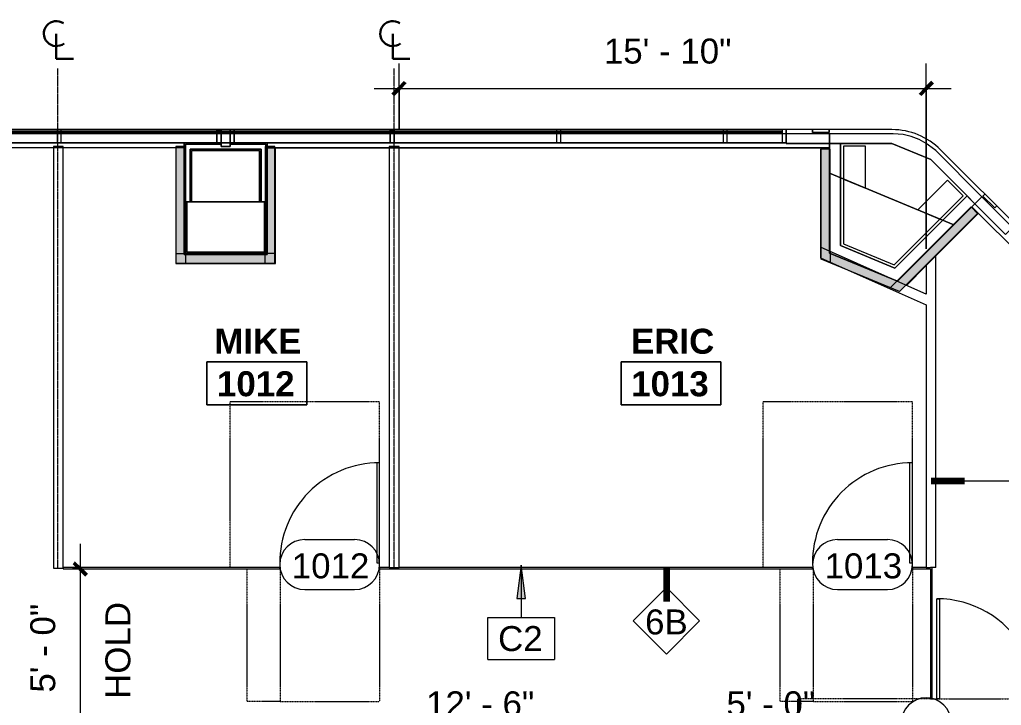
# Model space of a CAD drawing. Header units: inches. Extents: x 4757 to 6810, y 9919 to 10986.
# Drawn here: x 6186.2 to 6540, y 10738.9 to 10985.9 of the extents above; entities that cross this region are included whole.
import ezdxf

# ---------------------------------------------------------------- set-up
doc = ezdxf.new("R2010")
doc.units = ezdxf.units.IN
doc.header["$MEASUREMENT"] = 0
doc.linetypes.add('Center 1_4_', pattern=[0.53125, 0.25, -0.09375, 0.09375, -0.09375])
doc.linetypes.add('Dash 1_32_', pattern=[0.0625, 0.03125, -0.03125])
for name, color, linetype, lineweight in [('A-ANNO-DIMS', 211, 'Continuous', 9), ('A-ANNO-DIMS-96', 211, 'Continuous', 9), ('A-ANNO-KEYN', 231, 'Continuous', 9), ('A-ANNO-NOTE', 7, 'Continuous', 9), ('A-AREA-IDEN', 2, 'Continuous', 9), ('A-DETL-CNTR', 5, 'Center 1_4_', 9), ('A-DOOR', 31, 'Continuous', 13), ('A-DOOR-IDEN', 31, 'Continuous', 9), ('A-GENM', 13, 'Dash 1_32_', 9), ('A-WALL', 113, 'Continuous', 13), ('A-WALL-IDEN', 211, 'Continuous', 9), ('A-WALL-PATT', 111, 'Continuous', 13), ('Bb-cor', 7, 'Continuous', 9), ('Bb-mullion', 7, 'Continuous', 9), ('I-WALL', 2, 'Continuous', 9), ('Propidex Polylines', 7, 'Continuous', 9), ('Rosslyn Plaza North_1777 North Kent St _W632_-09_dwg', 8, 'Continuous', 9)]:
    doc.layers.add(name, color=color, linetype=linetype, lineweight=lineweight)
doc.styles.add('Arial_3', font='arial.ttf', dxfattribs={"height": 9})
doc.styles.add('Swis721 Lt BT', font='swissl.ttf', dxfattribs={"height": 9})
doc.styles.add('Swis721 Lt BT_B', font='', dxfattribs={"height": 9})
doc.styles.get('Swis721 Lt BT_B').set_extended_font_data('Swis721 Lt BT', bold=True)
doc.dimstyles.new('OTJ_-_3_32__Linear__1_2__Tolerance', dxfattribs={"dimscale": 12, "dimtxt": 9.497835, "dimasz": 0.375, "dimexe": 0.75, "dimexo": 0.5, "dimgap": 0.5, "dimtad": 1, "dimdec": 1, "dimrnd": 0.5, "dimzin": 3, "dimdsep": 46, "dimlunit": 4, "dimtxsty": 'Swis721 Lt BT', "dimblk1": 'OBLIQUE', "dimblk2": 'OBLIQUE', "dimsah": 1, "dimcen": 0.09, "dimdle": 0.75, "dimazin": 0, "dimtfac": 1, "dimtdec": 4, "dimtix": 1, "dimtmove": 0, "dimatfit": 3, "dimfxl": 1, "dimtvp": 1, "dimfrac": 2, "dimtolj": 1, "dimtzin": 0, "dimarcsym": 2})

# ---------------------------------------------------------------- blocks, each defined once
blk = doc.blocks.new('Door - Glass Single - Patch - Short Handle-7125741-Level XX  CONSTRUCTION')
at = {"layer": 'A-DOOR', "lineweight": 20}
for p, q in [((17, 38), (17, 2)), ((18, 38), (17, 38)), ((18, 2), (18, 38)), ((17, 2), (18, 2))]:
    blk.add_line(p, q, dxfattribs=at)
at = {"layer": 'A-DOOR', "lineweight": 9}
blk.add_arc((18, 2), 36, 90, 180.5, dxfattribs=at)
at = {"layer": 'A-GENM'}
for p, q in [((-35.81, 60.06), (18, 60.06)), ((-35.81, 0.25), (-35.81, 60.06)), ((18, 0.25), (18, 60.06)), ((17.97, 0.25), (18, 0.25)), ((-29.81, -0.25), (-29.81, -48.06)), ((-17.81, -0.25), (-17.81, -48.06)), ((17.97, -0.25), (18, -0.25)), ((18, -0.25), (18, -48.06)), ((-17.81, -48.06), (-29.81, -48.06)), ((-17.81, -48.06), (18, -48.06))]:
    blk.add_line(p, q, dxfattribs=at)
blk = doc.blocks.new('Door - Glass Single - Patch - Short Handle-8369361-Level XX  CONSTRUCTION')
at = {"layer": 'A-DOOR', "lineweight": 20}
for p, q in [((18, -3), (18, -2)), ((18, -2), (54, -2)), ((54, -3), (18, -3)), ((54, -2), (54, -3))]:
    blk.add_line(p, q, dxfattribs=at)
at = {"layer": 'A-DOOR', "lineweight": 9}
blk.add_arc((18, -2), 36, 179.5, 0, dxfattribs=at)
at = {"layer": 'A-GENM'}
for p, q in [((-17.81, 48.06), (-29.81, 48.06)), ((-29.81, 29.32), (-29.81, 48.06)), ((-17.81, 48.06), (18, 48.06)), ((-17.81, 0.25), (-17.81, 48.06)), ((18, 0.25), (18, 48.06)), ((17.97, 0.25), (18, 0.25)), ((-35.81, -0.68), (-35.81, -60.06)), ((17.97, -0.25), (18, -0.25)), ((18, -0.25), (18, -60.06)), ((-35.81, -60.06), (18, -60.06))]:
    blk.add_line(p, q, dxfattribs=at)
blk = doc.blocks.new('Rosslyn Plaza North_1777 North Kent St _W632_-09_dwg-6954577-Level XX  CONSTRUCTION')
at = {"layer": 'Bb-cor'}
for p, q in [((6500.55, 10946.29), (5060.28, 10946.29)), ((6460.94, 10945.54), (5099.9, 10945.54)), ((6460.94, 10944.79), (5099.9, 10944.79)), ((6491.05, 10940.29), (6483.05, 10940.29)), ((6758.16, 10698.92), (6518.07, 10939.03)), ((6526.2, 10922.42), (6520.55, 10928.07)), ((6529.38, 10918.52), (6737.66, 10710.23))]:
    blk.add_line(p, q, dxfattribs=at)
at = {"layer": 'Bb-cor', "flags": 128}
for points in [[(6460.94, 10945.79), (5099.9, 10945.79), (5099.9, 10945.54), (5099.9, 10945.79)], [(6460.94, 10945.04), (5099.9, 10945.04), (5099.9, 10944.79), (5099.9, 10945.04)], [(6035.42, 10941.54), (6245.43, 10941.54), (6245.43, 10939.79), (6035.42, 10939.79), (6035.42, 10941.54), (6245.43, 10941.54), (6245.43, 10939.79), (6035.42, 10939.79)], [(6242.42, 10939.53), (6242.42, 10898.03), (6278.42, 10898.03), (6278.42, 10939.53)], [(6245.42, 10941.55), (6275.42, 10941.55), (6275.42, 10920.3), (6245.42, 10920.3), (6245.42, 10941.55)], [(6541.49, 10908.55), (6514.54, 10935.5), (6500.55, 10941.29), (6462.44, 10941.29), (6500.55, 10941.29), (6514.54, 10935.5), (6541.49, 10908.55), (6545.02, 10912.08)], [(6531.6, 10916.29), (6503.27, 10887.96), (6475.06, 10899.57), (6475.06, 10939.79)]]:
    blk.add_lwpolyline(points, dxfattribs=at)
for points in [[(6022.04, 10941.54), (6023.54, 10941.54), (6023.54, 10946.29), (6023.54, 10941.54), (6257.3, 10941.54), (6257.3, 10946.29), (6257.3, 10941.54), (6023.54, 10941.54), (6023.54, 10946.29), (6022.04, 10946.29), (6022.04, 10940.17), (6018.79, 10940.17), (6018.79, 10946.29), (6018.79, 10940.17), (6022.04, 10940.17), (6022.04, 10946.29)], [(6262.04, 10941.54), (6275.42, 10941.54), (6275.42, 10901.29), (6245.42, 10901.29), (6245.42, 10941.54), (6258.79, 10941.54), (6257.29, 10941.54), (6257.29, 10946.29), (6258.79, 10946.29), (6258.79, 10940.17), (6262.04, 10940.17), (6262.04, 10946.29), (6262.04, 10940.17), (6258.79, 10940.17), (6258.79, 10946.29), (6258.79, 10941.54), (6258.79, 10941.04), (6245.92, 10941.04), (6245.92, 10901.79), (6274.92, 10901.79), (6274.92, 10941.04), (6262.04, 10941.04), (6274.92, 10941.04), (6274.92, 10901.79), (6245.92, 10901.79), (6245.92, 10941.04), (6258.79, 10941.04), (6258.79, 10941.54), (6245.42, 10941.54), (6245.42, 10901.29), (6275.42, 10901.29), (6275.42, 10941.54), (6262.04, 10941.54), (6262.04, 10941.04)], [(6257.3, 10945.54), (6257.3, 10945.79)], [(6257.3, 10944.79), (6257.3, 10945.04)], [(6263.54, 10946.29), (6262.04, 10946.29), (6262.04, 10941.54), (6263.54, 10941.54)], [(6263.54, 10941.54), (6263.54, 10946.29)], [(6263.54, 10945.54), (6263.54, 10945.79)], [(6263.54, 10944.79), (6263.54, 10945.04)], [(6462.44, 10946.29), (6462.44, 10941.29), (6478.05, 10941.29), (6478.05, 10939.79), (6275.41, 10939.79), (6275.41, 10941.54), (6462.44, 10941.54), (6275.41, 10941.54), (6275.41, 10939.79), (6478.05, 10939.79), (6478.05, 10941.29), (6462.44, 10941.29)], [(6471.94, 10946.29), (6471.94, 10945.29), (6477.94, 10945.29), (6477.94, 10946.29), (6477.94, 10945.29), (6471.94, 10945.29)], [(6501.61, 10896.4), (6527.62, 10922.42), (6530.45, 10919.59), (6502.54, 10891.69), (6478.05, 10901.83), (6478.05, 10941.29), (6482.05, 10941.29), (6482.05, 10904.5), (6501.61, 10896.4), (6482.05, 10904.5), (6482.05, 10941.29), (6478.05, 10941.29), (6478.05, 10901.83), (6502.54, 10891.69), (6530.45, 10919.59), (6527.62, 10922.42)], [(6483.05, 10928.48), (6491.05, 10925.16), (6491.05, 10940.29), (6483.05, 10940.29)], [(6248.17, 10938.79), (6248.17, 10920.29), (6247.67, 10920.29), (6247.67, 10939.29), (6273.17, 10939.29), (6273.17, 10920.29), (6273.17, 10939.29), (6247.67, 10939.29), (6247.67, 10920.29), (6248.17, 10920.29)], [(6273.17, 10920.29), (6272.67, 10920.29), (6272.67, 10938.79), (6248.17, 10938.79), (6272.67, 10938.79), (6272.67, 10920.29)], [(6501.37, 10897.58), (6517.83, 10914.04), (6483.05, 10928.44), (6483.05, 10905.17)], [(6509.83, 10917.36), (6517.83, 10914.04), (6526.2, 10922.42), (6520.55, 10928.07)], [(6534.06, 10923.04), (6533.36, 10922.34), (6537.6, 10918.09), (6538.31, 10918.8), (6537.6, 10918.09), (6533.36, 10922.34)], [(6274.42, 10902.29), (6274.42, 10920.29), (6246.42, 10920.29), (6246.42, 10902.29)], [(6246.42, 10920.29), (6246.42, 10902.29), (6274.42, 10902.29), (6274.42, 10920.29)]]:
    blk.add_lwpolyline(points, close=True, dxfattribs=at)
at = {"layer": 'Bb-cor'}
blk.add_arc((6500.55, 10921.52), 24.77, 45.001, 90.001, dxfattribs=at)
blk.add_arc((6500.55, 10921.52), 24.77, 45.001, 90.001, dxfattribs=at)
at = {"layer": 'Bb-mullion', "flags": 128}
for points in [[(6201.17, 10941.54), (6201.17, 10946.29), (6199.67, 10946.29), (6199.67, 10941.54), (6201.17, 10941.54), (6201.17, 10946.29), (6199.67, 10946.29), (6199.67, 10941.54)], [(6257.29, 10946.29), (6257.29, 10941.54), (6258.79, 10941.54), (6258.79, 10946.29)], [(6263.54, 10941.54), (6263.54, 10946.29), (6262.04, 10946.29), (6262.04, 10941.54)], [(6321.16, 10941.54), (6319.66, 10941.54), (6319.66, 10946.29), (6321.16, 10946.29), (6321.16, 10941.54), (6321.16, 10946.29), (6319.66, 10946.29), (6319.66, 10941.54)], [(6381.17, 10941.54), (6381.17, 10946.29), (6379.67, 10946.29), (6379.67, 10941.54), (6381.17, 10941.54), (6381.17, 10946.29), (6379.67, 10946.29), (6379.67, 10941.54)], [(6441.17, 10941.54), (6441.17, 10946.29), (6439.67, 10946.29), (6439.67, 10941.54), (6441.17, 10941.54), (6441.17, 10946.29), (6439.67, 10946.29), (6439.67, 10941.54)], [(6460.94, 10946.29), (6460.94, 10941.54), (6462.44, 10941.54), (6462.44, 10946.29)]]:
    blk.add_lwpolyline(points, close=True, dxfattribs=at)
at = {"layer": 'Propidex Polylines', "flags": 128}
blk.add_lwpolyline([(6731.03, 9918.54), (6741.23, 9928.74), (6731.13, 9938.84), (6749.74, 9983.65), (6763.98, 9983.65), (6763.98, 10658.89), (6749.65, 10658.89), (6731.13, 10703.71), (6741.25, 10713.83), (6532.97, 10922.11), (6522.83, 10911.97), (6478.05, 10930.56), (6478.05, 10944.79), (5082.78, 10944.79), (5082.78, 10930.51), (5037.97, 10912), (5027.88, 10922.09), (4757.33, 10651.54)], dxfattribs=at)
for points in [[(6478.05, 10944.8), (6478.05, 10944.79), (6478.05, 10930.56), (6522.83, 10911.97), (6532.97, 10922.11), (6516.35, 10938.74), (6513.78, 10940.71), (6512.94, 10941.26), (6511.21, 10942.27), (6510.3, 10942.69), (6507.51, 10943.77), (6504.6, 10944.51), (6501.02, 10944.8)], [(6275.42, 10941.54), (6245.42, 10941.54), (6245.42, 10920.3), (6275.42, 10920.3)]]:
    blk.add_lwpolyline(points, close=True, dxfattribs=at)
blk = doc.blocks.new('Room Tag - Room Name and Number-3379422-Level XX  CONSTRUCTION')
at = {"layer": 'A-AREA-IDEN'}
for p, q in [((-0.1881, -0.1636), (-0.1881, -0.0018)), ((-0.1881, -0.0018), (0.1869, -0.0018)), ((0.1869, -0.0018), (-0.1881, -0.0018)), ((-0.1881, -0.0018), (-0.1881, -0.1636)), ((0.1869, -0.0018), (0.1869, -0.1636)), ((0.1869, -0.1636), (0.1869, -0.0018)), ((0.1869, -0.1636), (-0.1881, -0.1636)), ((-0.1881, -0.1636), (0.1869, -0.1636))]:
    blk.add_line(p, q, dxfattribs=at)
blk = doc.blocks.new('Door Tag - Door Tag-41184-Level XX  CONSTRUCTION')
at = {"layer": 'A-DOOR-IDEN'}
for p, q in [((-0.09375, 0.09375), (0.09375, 0.09375)), ((-0.09375, -0.09375), (0.09375, -0.09375))]:
    blk.add_line(p, q, dxfattribs=at)
for centre, start, end in [((-0.09375, 0), 90, 270), ((0.09375, 0), 270, 90)]:
    blk.add_arc(centre, 0.09375, start, end, dxfattribs=at)
blk = doc.blocks.new('DIMBLOCK1-Level XX  CONSTRUCTION')
at = {"layer": 'A-ANNO-DIMS-96'}
for p, q in [((6322.91, 10946.17), (6322.91, 10970.08)), ((6512.92, 10903.36), (6512.92, 10970.08)), ((6313.91, 10961.08), (6521.92, 10961.08)), ((6322.91, 10961.08), (6322.91, 10946.17)), ((6512.92, 10961.08), (6512.92, 10903.36))]:
    blk.add_line(p, q, dxfattribs=at)
at = {"layer": 'A-ANNO-DIMS-96', "lineweight": 50}
for p, q in [((6322.91, 10961.08), (6320.66, 10958.83)), ((6322.91, 10961.08), (6325.16, 10963.33)), ((6512.92, 10961.08), (6510.67, 10958.83)), ((6512.92, 10961.08), (6515.17, 10963.33))]:
    blk.add_line(p, q, dxfattribs=at)
at = {"layer": 'A-ANNO-DIMS-96', "color": 0, "insert": (6396.73, 10979.09), "char_height": 9, "width": 50.836, "attachment_point": 1, "line_spacing_factor": 1.005062, "style": 'Swis721 Lt BT'}
blk.add_mtext('15\' - 10"', dxfattribs=at)
blk = doc.blocks.new('_Oblique')
at = {"color": 0, "linetype": 'ByBlock', "lineweight": -2}
blk.add_line((-0.5, -0.5), (0.5, 0.5), dxfattribs=at)
blk = doc.blocks.new('DIMBLOCK3-Level XX  CONSTRUCTION')
at = {"layer": 'A-ANNO-DIMS-96'}
for p, q in [((6275.42, 10672.79), (6275.42, 10734.93)), ((6425.61, 10633.99), (6425.61, 10734.93)), ((6266.42, 10725.93), (6434.61, 10725.93)), ((6275.42, 10725.93), (6275.42, 10672.79)), ((6425.61, 10725.93), (6425.61, 10633.99))]:
    blk.add_line(p, q, dxfattribs=at)
at = {"layer": 'A-ANNO-DIMS-96', "lineweight": 50}
for p, q in [((6275.42, 10725.93), (6277.67, 10728.18)), ((6425.61, 10725.93), (6427.86, 10728.18)), ((6275.42, 10725.93), (6273.17, 10723.68)), ((6425.61, 10725.93), (6423.36, 10723.68))]:
    blk.add_line(p, q, dxfattribs=at)
at = {"layer": 'A-ANNO-DIMS-96', "color": 0, "insert": (6332.65, 10743.94), "char_height": 9, "width": 42.8759, "attachment_point": 1, "line_spacing_factor": 1.005062, "style": 'Swis721 Lt BT'}
blk.add_mtext('12\' - 6"', dxfattribs=at)
blk = doc.blocks.new('DIMBLOCK7-Level XX  CONSTRUCTION')
at = {"layer": 'A-ANNO-DIMS-96'}
for p, q in [((6425.48, 10625.22), (6425.48, 10734.93)), ((6485.42, 10702.29), (6485.42, 10734.93)), ((6416.48, 10725.93), (6494.42, 10725.93)), ((6425.48, 10725.93), (6425.48, 10625.22)), ((6485.42, 10725.93), (6485.42, 10702.29))]:
    blk.add_line(p, q, dxfattribs=at)
at = {"layer": 'A-ANNO-DIMS-96', "lineweight": 50}
for p, q in [((6425.48, 10725.93), (6427.73, 10728.18)), ((6485.42, 10725.93), (6487.67, 10728.18)), ((6425.48, 10725.93), (6423.23, 10723.68)), ((6485.42, 10725.93), (6483.17, 10723.68))]:
    blk.add_line(p, q, dxfattribs=at)
at = {"layer": 'A-ANNO-DIMS-96', "color": 0, "char_height": 9, "attachment_point": 1, "line_spacing_factor": 1.005062, "style": 'Swis721 Lt BT'}
for s, insert, width in [('5\' - 0"', (6440.9, 10743.94), 34.9159), ('HOLD', (6438.64, 10716.87), 40.3432)]:
    blk.add_mtext(s, dxfattribs=dict(at, insert=insert, width=width))
blk = doc.blocks.new('DIMBLOCK11-Level XX  CONSTRUCTION')
at = {"layer": 'A-ANNO-DIMS-96'}
for p, q in [((6208.02, 10797.04), (6208.02, 10718.99)), ((6205.2, 10788.04), (6217.02, 10788.04)), ((6208.02, 10788.04), (6205.2, 10788.04)), ((6205.2, 10727.99), (6217.02, 10727.99)), ((6208.02, 10727.99), (6205.2, 10727.99))]:
    blk.add_line(p, q, dxfattribs=at)
at = {"layer": 'A-ANNO-DIMS-96', "lineweight": 50}
for p, q in [((6208.02, 10788.04), (6205.77, 10790.29)), ((6208.02, 10788.04), (6210.27, 10785.79)), ((6208.02, 10727.99), (6205.77, 10730.24)), ((6208.02, 10727.99), (6210.27, 10725.74))]:
    blk.add_line(p, q, dxfattribs=at)
at = {"layer": 'A-ANNO-DIMS-96', "color": 0, "char_height": 9, "attachment_point": 1, "rotation": 90, "line_spacing_factor": 1.005062, "style": 'Swis721 Lt BT'}
for s, insert, width in [('5\' - 0"', (6190.01, 10743.47), 34.9159), ('HOLD', (6217.08, 10741.2), 40.3432)]:
    blk.add_mtext(s, dxfattribs=dict(at, insert=insert, width=width))
blk = doc.blocks.new('Centerline - Centerline-43150-Level XX  CONSTRUCTION')
at = {"layer": 'A-ANNO-NOTE', "lineweight": 30}
for p, q in [((0, 0.0259), (0, -0.0678)), ((0, -0.0678), (0.0642, -0.0678))]:
    blk.add_line(p, q, dxfattribs=at)
blk.add_arc((0, 0.0273), 0.0469, 55.7755, 308.0372, dxfattribs=at)
blk = doc.blocks.new('Keynote Tag - Keynote Number - Boxed-135510-Level XX  CONSTRUCTION')
at = {"layer": 'A-ANNO-KEYN'}
for p, q in [((-0.125, -0.0792), (-0.125, 0.0781)), ((-0.125, 0.0781), (0.125, 0.0781)), ((0.125, 0.0781), (0.125, -0.0792)), ((-0.125, -0.0792), (0.125, -0.0792))]:
    blk.add_line(p, q, dxfattribs=at)
blk = doc.blocks.new('Wall Tag - 1_4_-62626-Level XX  CONSTRUCTION')
at = {"layer": 'A-WALL-IDEN'}
for p, q in [((-0.125, 0), (0, 0.125)), ((0, 0.125), (0.125, 0)), ((-0.125, 0), (0, -0.125)), ((0, -0.125), (0.125, 0))]:
    blk.add_line(p, q, dxfattribs=at)

msp = doc.modelspace()

# ---------------------------------------------------------------- hatches: boundary and pattern name
at = {"layer": 'A-ANNO-KEYN'}
msp.add_hatch(color=256, dxfattribs=at).paths.add_polyline_path([(6366.89, 10789.44), (6365.31, 10777.44), (6368.47, 10777.44)], flags=0)
at = {"layer": 'A-WALL-PATT', "lineweight": 9}
for points in [[(6245.92, 10898.17), (6245.92, 10940.17), (6242.42, 10940.17), (6242.42, 10898.17)], [(6278.17, 10901.67), (6278.17, 10940.17), (6274.67, 10940.17), (6274.67, 10901.67)], [(6478.31, 10902.41), (6478.31, 10939.28), (6474.81, 10939.28), (6474.81, 10903.97)], [(6503.1, 10887.54), (6531.53, 10915.97), (6529.05, 10918.44), (6499.68, 10889.07)], [(6278.17, 10898.17), (6278.17, 10901.67), (6245.92, 10901.67), (6245.92, 10898.17), (6274.67, 10898.17)], [(6499.68, 10889.07), (6502.33, 10891.72), (6474.81, 10903.97), (6474.81, 10900.14), (6478.31, 10898.58)]]:
    msp.add_hatch(color=7, dxfattribs=at).paths.add_polyline_path(points, flags=0)

# ---------------------------------------------------------------- linework, layer by layer
at = {"layer": 'A-ANNO-KEYN'}
for p, q in [((6366.89, 10789.44), (6365.31, 10777.44)), ((6368.47, 10777.44), (6366.89, 10789.44)), ((6366.89, 10789.44), (6366.89, 10770.49)), ((6365.31, 10777.44), (6368.47, 10777.44))]:
    msp.add_line(p, q, dxfattribs=at)
at = {"layer": 'A-DETL-CNTR'}
for p, q in [((6199.91, 10788.29), (6199.91, 10968.29)), ((6321.16, 10788.29), (6321.16, 10968.29))]:
    msp.add_line(p, q, dxfattribs=at)
at = {"layer": 'A-WALL'}
for p, q in [((6242.42, 10940.17), (6242.42, 10901.67)), ((6245.92, 10901.67), (6245.92, 10940.17)), ((6529.05, 10918.44), (6499.68, 10889.07)), ((6516.42, 10900.86), (6531.53, 10915.97)), ((6502.33, 10891.72), (6474.81, 10903.97)), ((6245.92, 10898.17), (6274.67, 10898.17)), ((6478.31, 10898.58), (6499.68, 10889.07)), ((6505.75, 10890.19), (6512.92, 10897.36)), ((6201.91, 10788.54), (6201.91, 10788.29)), ((6319.41, 10788.54), (6322.91, 10788.54)), ((6512.92, 10788.54), (6514.49, 10788.54))]:
    msp.add_line(p, q, dxfattribs=at)
at = {"layer": 'A-WALL', "color": 55}
for p, q in [((6274.67, 10940.17), (6274.67, 10901.67)), ((6278.17, 10901.67), (6278.17, 10940.17)), ((6474.81, 10939.28), (6474.81, 10903.97)), ((6478.31, 10902.41), (6478.31, 10939.28)), ((6278.17, 10901.67), (6245.92, 10901.67)), ((6245.92, 10901.67), (6245.92, 10898.17))]:
    msp.add_line(p, q, dxfattribs=at)
at = {"layer": 'A-WALL-IDEN', "lineweight": 90}
for p, q in [((6514.67, 10819.82), (6526.67, 10819.82)), ((6419.25, 10788.29), (6419.25, 10776.29))]:
    msp.add_line(p, q, dxfattribs=at)
at = {"layer": 'A-WALL-IDEN'}
for p, q in [((6514.67, 10819.82), (6545.02, 10819.82)), ((6419.25, 10788.29), (6419.25, 10781.32))]:
    msp.add_line(p, q, dxfattribs=at)
at = {"layer": 'I-WALL', "lineweight": 13}
for p, q in [((6198.41, 10940.17), (6198.41, 10788.29)), ((6201.91, 10940.17), (6198.41, 10940.17)), ((6201.91, 10788.54), (6201.91, 10940.17)), ((6319.41, 10940.17), (6319.41, 10788.54)), ((6322.91, 10940.17), (6319.41, 10940.17)), ((6322.91, 10788.54), (6322.91, 10940.17)), ((6242.42, 10901.67), (6245.92, 10901.67)), ((6274.67, 10898.17), (6274.67, 10901.67)), ((6478.31, 10902.41), (6478.31, 10898.58)), ((6516.42, 10788.54), (6516.42, 10900.86)), ((6512.92, 10897.36), (6512.92, 10887)), ((6512.92, 10887), (6502.33, 10891.72)), ((6503.1, 10887.54), (6512.92, 10883.17)), ((6512.92, 10883.17), (6512.92, 10788.54)), ((6198.41, 10788.29), (6201.91, 10788.29)), ((6279.92, 10788.54), (6201.91, 10788.54)), ((6201.91, 10788.29), (6201.91, 10788.04)), ((6201.91, 10788.04), (6279.92, 10788.04)), ((6279.92, 10788.04), (6279.92, 10788.54)), ((6319.41, 10788.54), (6315.92, 10788.54)), ((6315.92, 10788.54), (6315.92, 10788.04)), ((6315.92, 10788.04), (6471.92, 10788.04)), ((6471.92, 10788.54), (6322.91, 10788.54)), ((6471.92, 10788.04), (6471.92, 10788.54)), ((6512.92, 10788.54), (6507.92, 10788.54)), ((6507.92, 10788.54), (6507.92, 10788.04)), ((6507.92, 10788.04), (6514.49, 10788.04)), ((6516.42, 10788.54), (6514.49, 10788.54)), ((6514.49, 10788.04), (6514.49, 10741.29)), ((6514.99, 10741.29), (6514.99, 10788.54)), ((6514.49, 10741.29), (6514.99, 10741.29))]:
    msp.add_line(p, q, dxfattribs=at)
at = {"layer": 'I-WALL', "color": 8, "lineweight": 20}
for p, q in [((6245.92, 10940.17), (6242.42, 10940.17)), ((6278.17, 10940.17), (6274.67, 10940.17)), ((6478.31, 10939.28), (6474.81, 10939.28)), ((6531.53, 10915.97), (6529.05, 10918.44)), ((6242.42, 10901.67), (6242.42, 10898.17)), ((6278.17, 10898.17), (6278.17, 10901.67)), ((6474.81, 10903.97), (6474.81, 10900.14)), ((6242.42, 10898.17), (6245.92, 10898.17)), ((6274.67, 10898.17), (6278.17, 10898.17)), ((6474.81, 10900.14), (6478.31, 10898.58)), ((6499.68, 10889.07), (6503.1, 10887.54))]:
    msp.add_line(p, q, dxfattribs=at)
at = {"layer": 'I-WALL'}
for p, q in [((6245.92, 10940.17), (6245.92, 10940.17)), ((6512.92, 10897.36), (6516.42, 10900.86))]:
    msp.add_line(p, q, dxfattribs=at)

# ---------------------------------------------------------------- block references
at = {"layer": 'A-ANNO-KEYN', "xscale": 95.99999999999994, "yscale": 95.99999999999994, "zscale": 95.99999999999994}
msp.add_blockref('Keynote Tag - Keynote Number - Boxed-135510-Level XX  CONSTRUCTION', (6366.89, 10762.99), dxfattribs=at)
at = {"layer": 'A-ANNO-NOTE', "xscale": 96, "yscale": 96, "zscale": 96}
for p in [(6199.41, 10978.27), (6320.66, 10978.27)]:
    msp.add_blockref('Centerline - Centerline-43150-Level XX  CONSTRUCTION', p, dxfattribs=at)
at = {"layer": 'A-AREA-IDEN', "xscale": 95.99999999999994, "yscale": 95.99999999999994, "zscale": 95.99999999999994}
for p in [(6271.71, 10862.84), (6420.99, 10862.84)]:
    msp.add_blockref('Room Tag - Room Name and Number-3379422-Level XX  CONSTRUCTION', p, dxfattribs=at)
at = {"layer": 'A-DOOR'}
for p in [(6297.92, 10788.29), (6489.92, 10788.29)]:
    msp.add_blockref('Door - Glass Single - Patch - Short Handle-7125741-Level XX  CONSTRUCTION', p, dxfattribs=at)
at = {"layer": 'A-DOOR', "rotation": 90}
msp.add_blockref('Door - Glass Single - Patch - Short Handle-8369361-Level XX  CONSTRUCTION', (6514.74, 10723.29), dxfattribs=at)
at = {"layer": 'A-DOOR-IDEN', "xscale": 95.99999999999994, "yscale": 95.99999999999994, "zscale": 95.99999999999994}
for p in [(6297.92, 10789.62), (6489.92, 10789.62)]:
    msp.add_blockref('Door Tag - Door Tag-41184-Level XX  CONSTRUCTION', p, dxfattribs=at)
at = {"layer": 'A-DOOR-IDEN', "xscale": 95.99999999999994, "yscale": 95.99999999999994, "zscale": 95.99999999999994, "rotation": 89.99999999999991}
msp.add_blockref('Door Tag - Door Tag-41184-Level XX  CONSTRUCTION', (6512.93, 10723.61), dxfattribs=at)
at = {"layer": 'A-WALL-IDEN', "xscale": 95.99999999999994, "yscale": 95.99999999999994, "zscale": 95.99999999999994}
msp.add_blockref('Wall Tag - 1_4_-62626-Level XX  CONSTRUCTION', (6419.25, 10769.32), dxfattribs=at)
at = {"layer": 'Rosslyn Plaza North_1777 North Kent St _W632_-09_dwg', "color": 7}
msp.add_blockref('Rosslyn Plaza North_1777 North Kent St _W632_-09_dwg-6954577-Level XX  CONSTRUCTION', (0, 0), dxfattribs=at)

# ---------------------------------------------------------------- texts
at = {"layer": 'A-ANNO-KEYN', "insert": (6358.6, 10767.44), "char_height": 9, "width": 19.695, "attachment_point": 1, "style": 'Arial_3'}
msp.add_mtext('C2', dxfattribs=at)
at = {"layer": 'A-AREA-IDEN', "char_height": 9, "attachment_point": 1, "style": 'Swis721 Lt BT_B'}
for s, insert, width in [('MIKE', (6256.34, 10874.56), 36.966), ('ERIC', (6406.5, 10874.56), 34.845), ('1012', (6257.3, 10859.24), 33.936), ('1013', (6406.57, 10859.24), 33.936)]:
    msp.add_mtext(s, dxfattribs=dict(at, insert=insert, width=width))
at = {"layer": 'A-DOOR-IDEN', "char_height": 9, "width": 32.724, "attachment_point": 1, "style": 'Swis721 Lt BT'}
for s, insert in [('1012', (6284.25, 10793.64)), ('1013', (6476.25, 10793.64))]:
    msp.add_mtext(s, dxfattribs=dict(at, insert=insert))
at = {"layer": 'A-WALL-IDEN', "insert": (6411.58, 10773.44), "char_height": 9, "width": 18.18, "attachment_point": 1, "style": 'Swis721 Lt BT'}
msp.add_mtext('6B', dxfattribs=at)

# ---------------------------------------------------------------- dimensions: what is measured, and where the dimension line sits
at = {"layer": 'A-ANNO-DIMS'}
for base, p1, p2, override, picture, middle in [((6512.92, 10961.08), (6322.91, 10940.17), (6512.92, 10897.36), {"dimpost": '<>', "dimfxl": 194.768498}, 'DIMBLOCK1-Level XX  CONSTRUCTION', (6417.92, 10971.7)), ((6425.61, 10725.93), (6275.42, 10666.79), (6425.61, 10627.99), {"dimpost": '<>', "dimfxl": 155.119866}, 'DIMBLOCK3-Level XX  CONSTRUCTION', (6350.51, 10736.55))]:
    dim = msp.add_linear_dim(base=base, p1=p1, p2=p2, dimstyle='OTJ_-_3_32__Linear__1_2__Tolerance', override=override, dxfattribs=at)
    dim.commit()
    dim.dimension.update_dxf_attribs({"geometry": picture, "text_midpoint": middle})
dim = msp.add_linear_dim(base=(6208.0204, 10727.9873), p1=(6211.2024, 10788.04), p2=(6211.2024, 10727.9873), angle=90, text='<>\\XHOLD', dimstyle='OTJ_-_3_32__Linear__1_2__Tolerance', override={"dimpost": '<>', "dimfxl": 60.052736}, dxfattribs=at)
dim.commit()
dim.dimension.update_dxf_attribs({"geometry": 'DIMBLOCK11-Level XX  CONSTRUCTION', "text_midpoint": (6208.0204, 10758.0137)})
dim = msp.add_linear_dim(base=(6485.42, 10725.93), p1=(6425.48, 10619.22), p2=(6485.42, 10696.29), text='<>\\XHOLD', dimstyle='OTJ_-_3_32__Linear__1_2__Tolerance', override={"dimpost": '<>', "dimfxl": 97.634236}, dxfattribs=at)
dim.commit()
dim.dimension.update_dxf_attribs({"geometry": 'DIMBLOCK7-Level XX  CONSTRUCTION', "text_midpoint": (6455.45, 10725.93)})

doc.saveas('drawing.dxf')
